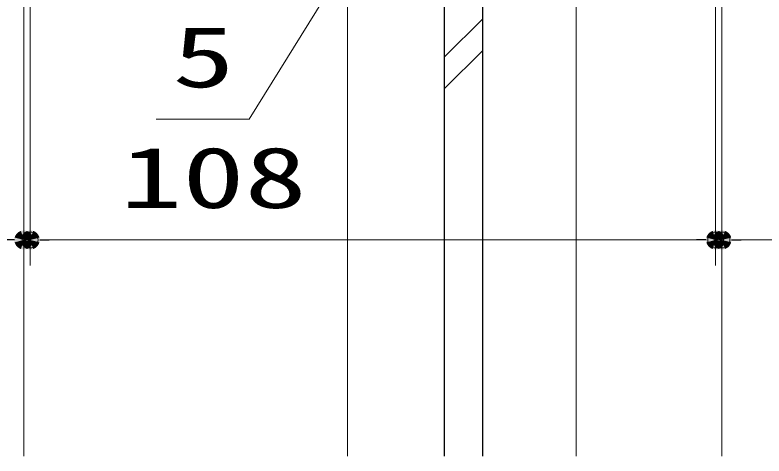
# Model space of a CAD drawing. Units: millimetres, scale not verified. Extents: x -1306 to 1306, y -607 to 607.
# Drawn here: x -91.7 to 26.3, y -305.4 to -236 of the extents above; entities that cross this region are included whole.
import ezdxf
from ezdxf.enums import TextEntityAlignment as Align

# ---------------------------------------------------------------- set-up
doc = ezdxf.new("R2010")
doc.units = ezdxf.units.MM
doc.header["$LTSCALE"] = 5
doc.header["$PDMODE"] = 32
doc.header["$PDSIZE"] = 2.5
for name, color, linetype, lineweight in [('0-D_線(白)', 7, 'Continuous', 30), ('1-0_線(水)', 4, 'Continuous', 9), ('1-1_寸法線', 3, 'Continuous', 13), ('1-4_DEFPOINTS', 7, 'Continuous', 5), ('1-5_0', 3, 'Continuous', 25)]:
    doc.layers.add(name, color=color, linetype=linetype, lineweight=lineweight)
doc.styles.add('ＭＳ ゴシック', font='')
doc.styles.get('ＭＳ ゴシック').set_extended_font_data('MS Gothic')

# ---------------------------------------------------------------- blocks, each defined once
blk = doc.blocks.new('_DOT')
at = {"layer": '1-5_0'}
blk.add_line((-2.5, 0), (-5, 0), dxfattribs=at)
for points in [[(0, 0), (-1.594, 1.926), (-1.34, 2.111)], [(0, 0), (-1.34, 2.111), (-1.064, 2.262)], [(0, 0), (-1.064, 2.262), (-0.773, 2.378)], [(0, 0), (-0.773, 2.378), (-0.468, 2.456)], [(0, 0), (-0.468, 2.456), (-0.157, 2.495)], [(0, 0), (-0.157, 2.495), (0.157, 2.495)], [(0, 0), (0.157, 2.495), (0.468, 2.456)], [(0, 0), (0.468, 2.456), (0.773, 2.378)], [(0, 0), (0.773, 2.378), (1.064, 2.262)], [(0, 0), (1.064, 2.262), (1.34, 2.111)], [(0, 0), (1.34, 2.111), (1.594, 1.926)], [(0, 0), (-2.5, 0), (-2.48, 0.313)], [(0, 0), (-2.48, -0.313), (-2.5, 0)], [(0, 0), (-2.48, 0.313), (-2.421, 0.622)], [(0, 0), (-2.421, -0.622), (-2.48, -0.313)], [(0, 0), (-2.421, 0.622), (-2.324, 0.92)], [(0, 0), (-2.324, -0.92), (-2.421, -0.622)], [(0, 0), (-2.324, 0.92), (-2.191, 1.204)], [(0, 0), (-2.191, -1.204), (-2.324, -0.92)], [(0, 0), (-2.191, 1.204), (-2.023, 1.469)], [(0, 0), (-2.023, -1.469), (-2.191, -1.204)], [(0, 0), (-2.023, 1.469), (-1.822, 1.711)], [(0, 0), (-1.822, -1.711), (-2.023, -1.469)], [(0, 0), (-1.822, 1.711), (-1.594, 1.926)], [(0, 0), (-1.594, -1.926), (-1.822, -1.711)], [(0, 0), (-1.34, -2.111), (-1.594, -1.926)], [(0, 0), (-1.064, -2.262), (-1.34, -2.111)], [(0, 0), (-0.773, -2.378), (-1.064, -2.262)], [(0, 0), (-0.468, -2.456), (-0.773, -2.378)], [(0, 0), (-0.157, -2.495), (-0.468, -2.456)], [(0, 0), (0.157, -2.495), (-0.157, -2.495)], [(0, 0), (1.594, 1.926), (1.822, 1.711)], [(0, 0), (1.822, 1.711), (2.023, 1.469)], [(0, 0), (2.023, 1.469), (2.191, 1.204)], [(0, 0), (2.191, 1.204), (2.324, 0.92)], [(0, 0), (2.324, 0.92), (2.421, 0.622)], [(0, 0), (2.421, 0.622), (2.48, 0.313)], [(0, 0), (2.48, 0.313), (2.5, 0)], [(0, 0), (0.468, -2.456), (0.157, -2.495)], [(0, 0), (0.773, -2.378), (0.468, -2.456)], [(0, 0), (1.064, -2.262), (0.773, -2.378)], [(0, 0), (1.34, -2.111), (1.064, -2.262)], [(0, 0), (1.594, -1.926), (1.34, -2.111)], [(0, 0), (1.822, -1.711), (1.594, -1.926)], [(0, 0), (2.023, -1.469), (1.822, -1.711)], [(0, 0), (2.191, -1.204), (2.023, -1.469)], [(0, 0), (2.324, -0.92), (2.191, -1.204)], [(0, 0), (2.421, -0.622), (2.324, -0.92)], [(0, 0), (2.48, -0.313), (2.421, -0.622)], [(0, 0), (2.5, 0), (2.48, -0.313)]]:
    blk.add_solid(points, dxfattribs=at)

msp = doc.modelspace()

# ---------------------------------------------------------------- linework, layer by layer
at = {"layer": '0-D_線(白)'}
for p, q in [((-24.002, -305.399), (-24.002, -191.384)), ((-18.002, -305.399), (-18.002, -191.384))]:
    msp.add_line(p, q, dxfattribs=at)
at = {"layer": '1-0_線(水)'}
for p, q in [((-90.302, -138.401), (-90.302, -305.399)), ((-39.302, -153.401), (-39.302, -305.399)), ((-18.002, -236.548), (-24.002, -242.548)), ((-18.002, -241.548), (-24.002, -247.548))]:
    msp.add_line(p, q, dxfattribs=at)
for points in [[(18.698, -138.401), (19.698, -138.401), (19.698, -305.399)], [(-39.302, -153.401), (-3.302, -153.401), (-3.302, -305.399)]]:
    msp.add_lwpolyline(points, dxfattribs=at)
at = {"layer": '1-1_寸法線'}
for p, q in [((-90.302, -157.401), (-90.302, -275.384)), ((-89.302, -157.401), (-89.302, -275.384)), ((-89.302, -157.401), (-89.302, -275.384)), ((18.698, -157.401), (18.698, -275.384)), ((18.698, -157.401), (18.698, -275.384)), ((19.698, -157.401), (19.698, -275.384)), ((-89.302, -271.384), (-90.302, -271.384)), ((-86.302, -271.384), (15.698, -271.384)), ((-86.302, -271.384), (-83.302, -271.384)), ((15.698, -271.384), (12.698, -271.384)), ((18.698, -271.384), (19.698, -271.384)), ((22.698, -271.384), (36.079, -271.384))]:
    msp.add_line(p, q, dxfattribs=at)
msp.add_lwpolyline([(-41.802, -231.384), (-54.789, -252.383), (-69.456, -252.383)], dxfattribs=at)
at = {"layer": '1-4_DEFPOINTS'}
for p in [(-89.302, -271.384), (18.698, -271.384), (19.698, -271.384)]:
    msp.add_point(p, dxfattribs=at)

# ---------------------------------------------------------------- block references
at = {"layer": '1-1_寸法線', "xscale": 0.6, "yscale": 0.6}
for p in [(-90.302, -271.384), (18.698, -271.384), (18.698, -271.384)]:
    msp.add_blockref('_DOT', p, dxfattribs=at)
at = {"layer": '1-1_寸法線', "xscale": 0.6, "yscale": 0.6, "rotation": 180}
for p in [(-89.302, -271.384), (-89.302, -271.384), (19.698, -271.384)]:
    msp.add_blockref('_DOT', p, dxfattribs=at)

# ---------------------------------------------------------------- texts
at = {"layer": '1-1_寸法線', "style": 'ＭＳ ゴシック', "width": 1.5}
for s, p in [('5', (-66.884, -250.233)), ('108', (-75.123, -269.235))]:
    msp.add_text(s, height=9.604, dxfattribs=at).set_placement(p, align=Align.BOTTOM_LEFT)

doc.saveas('drawing.dxf')
